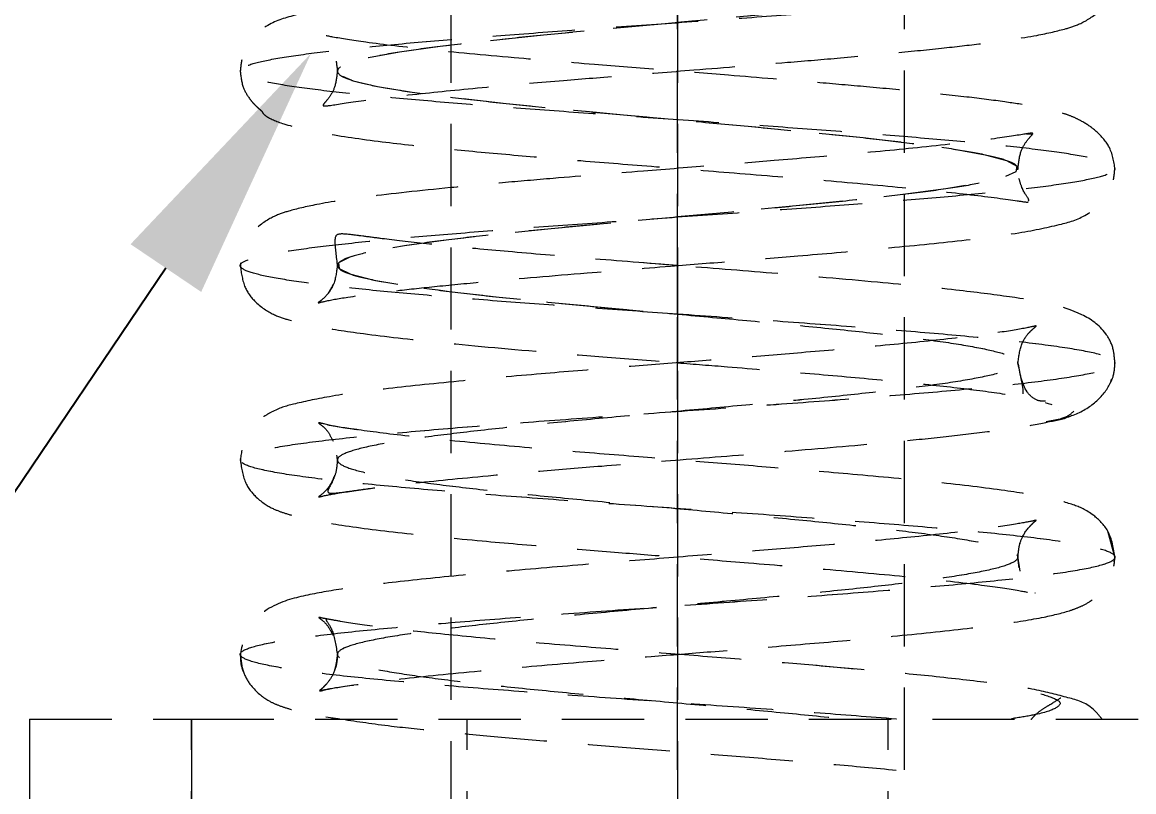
# Model space of a CAD drawing. Header units: millimetres. Extents: x 15 to 1184, y 5 to 836.
# Drawn here: x 273.98 to 291.13, y 559.81 to 571.68 of the extents above; entities that cross this region are included whole.
import ezdxf
from ezdxf import colors
from ezdxf.entities.mleader import LeaderData, LeaderLine
from ezdxf.math import Vec2, Vec3

# ---------------------------------------------------------------- set-up
doc = ezdxf.new("R2010")
doc.units = ezdxf.units.MM
doc.linetypes.add('HIDDEN', pattern=[1.905, 1.27, -0.635])

msp = doc.modelspace()

# ---------------------------------------------------------------- linework, layer by layer
at = {"color": 7, "linetype": 'HIDDEN', "lineweight": 18}
for p, q in [((280.592, 596.783), (280.592, 537.283)), ((284.092, 596.783), (284.092, 537.283)), ((284.092, 596.783), (284.092, 537.283)), ((284.092, 596.783), (284.092, 537.283)), ((284.092, 537.283), (284.092, 596.783)), ((287.592, 537.283), (287.592, 596.783)), ((289.554, 569.957), (289.477, 569.955)), ((283.918, 567.94), (283.565, 567.969)), ((284.092, 567.927), (283.614, 567.965)), ((284.092, 567.177), (284.092, 567.177)), ((289.967, 565.687), (289.97, 565.684)), ((290.841, 563.412), (290.729, 563.828)), ((290.828, 563.353), (290.841, 563.441)), ((289.377, 563.211), (289.342, 563.44)), ((289.615, 562.868), (289.608, 562.875)), ((286.826, 561.699), (286.223, 561.753)), ((274.092, 560.927), (274.092, 550.927)), ((274.092, 560.927), (276.592, 560.927)), ((276.592, 560.927), (276.592, 550.927)), ((276.592, 560.927), (276.592, 550.927)), ((276.592, 560.927), (276.592, 550.927)), ((276.592, 560.927), (296.592, 560.927)), ((276.592, 550.927), (276.592, 560.927)), ((278.663, 560.96), (278.915, 560.925)), ((280.842, 550.927), (280.842, 560.927)), ((287.342, 550.927), (287.342, 560.927))]:
    msp.add_line(p, q, dxfattribs=at)
at = {"color": 7, "linetype": 'HIDDEN', "lineweight": 18, "flags": 128}
msp.add_lwpolyline([(289.252, 578.339), (288.99, 578.251), (288.561, 578.163), (287.982, 578.075), (287.27, 577.987), (286.452, 577.899), (285.554, 577.811), (284.606, 577.724), (283.641, 577.636), (282.691, 577.548), (281.789, 577.46), (280.964, 577.372), (280.245, 577.284), (279.656, 577.196), (279.217, 577.108), (278.943, 577.02), (278.842, 576.933), (278.919, 576.845), (279.171, 576.757), (279.589, 576.669), (280.159, 576.581), (280.862, 576.493), (281.674, 576.405), (282.568, 576.317), (283.513, 576.229), (284.478, 576.142), (285.43, 576.054), (286.336, 575.966), (287.167, 575.878), (287.894, 575.79), (288.492, 575.702), (288.942, 575.614), (289.228, 575.526), (289.34, 575.438), (289.275, 575.351), (289.034, 575.263), (288.628, 575.175), (288.067, 575.087), (287.372, 574.999), (286.566, 574.911), (285.677, 574.823), (284.734, 574.735), (283.77, 574.647), (282.816, 574.559), (281.905, 574.472), (281.069, 574.384), (280.334, 574.296), (279.727, 574.208), (279.266, 574.12), (278.969, 574.032), (278.845, 573.944), (278.899, 573.856), (279.127, 573.768), (279.524, 573.681), (280.075, 573.593), (280.761, 573.505), (281.56, 573.417), (282.445, 573.329), (283.385, 573.241), (284.349, 573.153), (285.305, 573.065), (286.219, 572.977), (287.062, 572.89), (287.804, 572.802), (288.421, 572.714), (288.891, 572.626), (289.199, 572.538), (289.335, 572.45), (289.294, 572.362), (289.077, 572.274), (288.691, 572.186), (288.15, 572.099), (287.472, 572.011), (286.679, 571.923), (285.8, 571.835), (284.862, 571.747), (283.898, 571.659), (282.941, 571.571), (282.023, 571.483), (281.175, 571.395), (280.425, 571.308), (279.8, 571.22), (279.319, 571.132), (278.999, 571.044), (278.852, 570.956), (278.881, 570.868), (279.087, 570.78), (279.462, 570.692), (279.993, 570.604), (280.663, 570.517), (281.448, 570.429), (282.323, 570.341), (283.258, 570.253), (284.22, 570.165), (285.179, 570.077), (286.101, 569.989), (286.955, 569.901), (287.712, 569.813), (288.346, 569.726), (288.837, 569.638), (289.168, 569.55), (289.327, 569.462), (289.31, 569.374), (289.115, 569.286), (288.752, 569.198), (288.23, 569.11), (287.569, 569.022), (286.791, 568.934), (285.921, 568.847), (284.989, 568.759), (284.027, 568.671), (283.068, 568.583), (282.142, 568.495), (281.283, 568.407), (280.519, 568.319), (279.875, 568.231), (279.374, 568.143), (279.032, 568.056), (278.861, 567.968), (278.867, 567.88), (279.05, 567.792), (279.402, 567.704), (279.914, 567.616), (280.566, 567.528), (281.338, 567.44), (282.202, 567.352), (283.131, 567.265), (284.092, 567.177), (284.092, 567.177)], dxfattribs=at)
at = {"color": 7, "linetype": 'HIDDEN', "lineweight": 18}
for points, knots in [([(284.092, 567.177), (283.677, 567.206), (282.849, 567.265), (281.649, 567.352), (280.531, 567.44), (279.533, 567.528), (278.69, 567.616), (278.028, 567.704), (277.573, 567.792), (277.336, 567.88), (277.329, 567.968), (277.549, 568.056), (277.992, 568.143), (278.639, 568.231), (279.472, 568.319), (280.46, 568.407), (281.571, 568.495), (282.767, 568.583), (284.008, 568.671), (285.252, 568.759), (286.457, 568.847), (287.582, 568.934), (288.588, 569.022), (289.443, 569.11), (290.117, 569.198), (290.587, 569.286), (290.838, 569.374), (290.861, 569.462), (290.656, 569.55), (290.228, 569.638), (289.593, 569.726), (288.772, 569.813), (287.794, 569.901), (286.689, 569.989), (285.498, 570.077), (284.258, 570.165), (283.013, 570.253), (281.805, 570.341), (280.673, 570.429), (279.658, 570.517), (278.792, 570.604), (278.106, 570.692), (277.62, 570.78), (277.355, 570.868), (277.316, 570.956), (277.507, 571.044), (277.92, 571.132), (278.542, 571.22), (279.351, 571.308), (280.321, 571.395), (281.417, 571.483), (282.604, 571.571), (283.842, 571.659), (285.088, 571.747), (286.3, 571.835), (287.438, 571.923), (288.462, 572.011), (289.339, 572.099), (290.038, 572.186), (290.537, 572.274), (290.817, 572.362), (290.872, 572.45), (290.696, 572.538), (290.298, 572.626), (289.689, 572.714), (288.892, 572.802), (287.932, 572.89), (286.843, 572.977), (285.66, 573.065), (284.425, 573.153), (283.178, 573.241), (281.962, 573.329), (280.819, 573.417), (279.785, 573.505), (278.898, 573.593), (278.185, 573.681), (277.673, 573.768), (277.377, 573.856), (277.308, 573.944), (277.469, 574.032), (277.853, 574.12), (278.448, 574.208), (279.233, 574.296), (280.183, 574.384), (281.265, 574.472), (282.442, 574.559), (283.675, 574.647), (284.923, 574.735), (286.142, 574.823), (287.291, 574.911), (288.334, 574.999), (289.231, 575.087), (289.957, 575.175), (290.482, 575.263), (290.794, 575.351), (290.877, 575.438), (290.733, 575.526), (290.363, 575.614), (289.782, 575.702), (289.008, 575.79), (288.068, 575.878), (286.994, 575.966), (285.822, 576.054), (284.591, 576.142), (283.344, 576.229), (282.121, 576.317), (280.966, 576.405), (279.915, 576.493), (279.007, 576.581), (278.269, 576.669), (277.729, 576.757), (277.403, 576.845), (277.305, 576.933), (277.434, 577.02), (277.789, 577.108), (278.356, 577.196), (279.119, 577.284), (280.048, 577.372), (281.115, 577.46), (282.281, 577.548), (283.509, 577.636), (284.757, 577.724), (285.982, 577.811), (287.144, 577.899), (288.202, 577.987), (289.121, 578.075), (289.871, 578.163), (290.422, 578.251), (290.775, 578.339), (290.819, 578.397), (290.841, 578.427)], [0, 0, 0, 0, 0.007813, 0.015625, 0.023438, 0.03125, 0.039063, 0.046875, 0.054688, 0.0625, 0.070313, 0.078125, 0.085938, 0.09375, 0.101563, 0.109375, 0.117188, 0.125, 0.132813, 0.140626, 0.148438, 0.156251, 0.164063, 0.171876, 0.179687, 0.187501, 0.195312, 0.203125, 0.210937, 0.21875, 0.226562, 0.234375, 0.242187, 0.25, 0.257812, 0.265625, 0.273438, 0.28125, 0.289063, 0.296875, 0.304688, 0.3125, 0.320313, 0.328125, 0.335938, 0.34375, 0.351563, 0.359375, 0.367188, 0.375, 0.382813, 0.390625, 0.398438, 0.40625, 0.414063, 0.421875, 0.429688, 0.4375, 0.445313, 0.453125, 0.460938, 0.46875, 0.476563, 0.484375, 0.492188, 0.5, 0.507812, 0.515625, 0.523437, 0.53125, 0.539062, 0.546875, 0.554687, 0.5625, 0.570312, 0.578125, 0.585937, 0.59375, 0.601562, 0.609375, 0.617187, 0.625, 0.632812, 0.640625, 0.648437, 0.65625, 0.664062, 0.671875, 0.679687, 0.6875, 0.695312, 0.703125, 0.710937, 0.71875, 0.726562, 0.734375, 0.742188, 0.75, 0.757813, 0.765625, 0.773438, 0.78125, 0.789063, 0.796875, 0.804688, 0.812499, 0.820313, 0.828124, 0.835937, 0.843749, 0.851562, 0.859374, 0.867187, 0.875, 0.882812, 0.890625, 0.898437, 0.90625, 0.914062, 0.921875, 0.929687, 0.9375, 0.945312, 0.953125, 0.960937, 0.96875, 0.976562, 0.984375, 0.992187, 1, 1, 1, 1]), ([(289.342, 578.427), (289.324, 578.397), (289.29, 578.339), (289.015, 578.251), (288.587, 578.163), (288.004, 578.075), (287.288, 577.987), (286.466, 577.899), (285.562, 577.811), (284.609, 577.724), (283.639, 577.636), (282.683, 577.548), (281.776, 577.46), (280.946, 577.372), (280.224, 577.284), (279.631, 577.196), (279.19, 577.108), (278.913, 577.02), (278.813, 576.933), (278.89, 576.845), (279.143, 576.757), (279.563, 576.669), (280.137, 576.581), (280.843, 576.493), (281.66, 576.405), (282.559, 576.317), (283.51, 576.229), (284.48, 576.142), (285.437, 576.054), (286.349, 575.966), (287.185, 575.878), (287.915, 575.79), (288.517, 575.702), (288.969, 575.614), (289.257, 575.526), (289.369, 575.438), (289.305, 575.351), (289.062, 575.263), (288.653, 575.175), (288.089, 575.087), (287.391, 574.999), (286.58, 574.911), (285.686, 574.823), (284.738, 574.735), (283.768, 574.647), (282.809, 574.559), (281.893, 574.472), (281.052, 574.384), (280.313, 574.296), (279.702, 574.208), (279.239, 574.12), (278.94, 574.032), (278.816, 573.944), (278.869, 573.856), (279.099, 573.768), (279.498, 573.681), (280.052, 573.593), (280.742, 573.505), (281.546, 573.417), (282.435, 573.329), (283.381, 573.241), (284.351, 573.153), (285.311, 573.065), (286.231, 572.977), (287.078, 572.89), (287.825, 572.802), (288.445, 572.714), (288.919, 572.626), (289.228, 572.538), (289.365, 572.45), (289.323, 572.362), (289.105, 572.274), (288.717, 572.186), (288.173, 572.099), (287.491, 572.011), (286.694, 571.923), (285.809, 571.835), (284.866, 571.747), (283.897, 571.659), (282.935, 571.571), (282.012, 571.483), (281.159, 571.395), (280.404, 571.308), (279.775, 571.22), (279.291, 571.132), (278.971, 571.044), (278.822, 570.956), (278.852, 570.868), (279.058, 570.78), (279.436, 570.692), (279.969, 570.604), (280.643, 570.517), (281.433, 570.429), (282.313, 570.341), (283.253, 570.253), (284.221, 570.165), (285.185, 570.077), (286.112, 569.989), (286.971, 569.901), (287.732, 569.813), (288.371, 569.726), (288.864, 569.638), (289.197, 569.55), (289.357, 569.462), (289.339, 569.374), (289.144, 569.286), (288.778, 569.198), (288.254, 569.11), (287.589, 569.022), (286.806, 568.934), (285.931, 568.847), (284.994, 568.759), (284.027, 568.671), (283.062, 568.583), (282.131, 568.495), (281.267, 568.407), (280.499, 568.319), (279.851, 568.231), (279.347, 568.143), (279.003, 568.056), (278.832, 567.968), (278.837, 567.88), (279.021, 567.792), (279.376, 567.704), (279.89, 567.616), (280.546, 567.528), (281.322, 567.44), (282.191, 567.352), (283.125, 567.265), (283.77, 567.206), (284.092, 567.177)], [0, 0, 0, 0, 0.007813, 0.015625, 0.023438, 0.03125, 0.039063, 0.046875, 0.054688, 0.0625, 0.070313, 0.078125, 0.085938, 0.09375, 0.101563, 0.109375, 0.117188, 0.125, 0.132813, 0.140626, 0.148438, 0.156251, 0.164063, 0.171876, 0.179687, 0.187501, 0.195312, 0.203125, 0.210937, 0.21875, 0.226562, 0.234375, 0.242187, 0.25, 0.257812, 0.265625, 0.273438, 0.28125, 0.289063, 0.296875, 0.304688, 0.3125, 0.320313, 0.328125, 0.335938, 0.34375, 0.351563, 0.359375, 0.367188, 0.375, 0.382813, 0.390625, 0.398438, 0.40625, 0.414063, 0.421875, 0.429688, 0.4375, 0.445313, 0.453125, 0.460938, 0.46875, 0.476563, 0.484375, 0.492188, 0.5, 0.507812, 0.515625, 0.523437, 0.53125, 0.539062, 0.546875, 0.554687, 0.5625, 0.570312, 0.578125, 0.585937, 0.59375, 0.601562, 0.609375, 0.617187, 0.625, 0.632812, 0.640625, 0.648437, 0.65625, 0.664062, 0.671875, 0.679687, 0.6875, 0.695312, 0.703125, 0.710937, 0.71875, 0.726562, 0.734375, 0.742188, 0.75, 0.757813, 0.765625, 0.773438, 0.78125, 0.789063, 0.796875, 0.804688, 0.812499, 0.820313, 0.828124, 0.835937, 0.843749, 0.851562, 0.859374, 0.867187, 0.875, 0.882812, 0.890625, 0.898437, 0.90625, 0.914062, 0.921875, 0.929687, 0.9375, 0.945312, 0.953125, 0.960937, 0.96875, 0.976562, 0.984375, 0.992187, 1, 1, 1, 1]), ([(284.092, 567.177), (283.677, 567.206), (282.849, 567.265), (281.649, 567.352), (280.531, 567.44), (279.533, 567.528), (278.69, 567.616), (278.028, 567.704), (277.573, 567.792), (277.336, 567.88), (277.329, 567.968), (277.549, 568.056), (277.992, 568.143), (278.639, 568.231), (279.472, 568.319), (280.46, 568.407), (281.571, 568.495), (282.767, 568.583), (284.008, 568.671), (285.252, 568.759), (286.457, 568.847), (287.582, 568.934), (288.588, 569.022), (289.443, 569.11), (290.117, 569.198), (290.587, 569.286), (290.838, 569.374), (290.861, 569.462), (290.656, 569.55), (290.228, 569.638), (289.593, 569.726), (288.772, 569.813), (287.794, 569.901), (286.689, 569.989), (285.498, 570.077), (284.258, 570.165), (283.013, 570.253), (281.805, 570.341), (280.673, 570.429), (279.658, 570.517), (278.792, 570.604), (278.106, 570.692), (277.62, 570.78), (277.355, 570.868), (277.316, 570.956), (277.507, 571.044), (277.92, 571.132), (278.542, 571.22), (279.351, 571.308), (280.321, 571.395), (281.417, 571.483), (282.604, 571.571), (283.842, 571.659), (285.088, 571.747), (286.3, 571.835), (287.438, 571.923), (288.462, 572.011), (289.339, 572.099), (290.038, 572.186), (290.537, 572.274), (290.817, 572.362), (290.872, 572.45), (290.696, 572.538), (290.298, 572.626), (289.689, 572.714), (288.892, 572.802), (287.932, 572.89), (286.843, 572.977), (285.66, 573.065), (284.425, 573.153), (283.178, 573.241), (281.962, 573.329), (280.819, 573.417), (279.785, 573.505), (278.898, 573.593), (278.185, 573.681), (277.673, 573.768), (277.377, 573.856), (277.308, 573.944), (277.469, 574.032), (277.853, 574.12), (278.448, 574.208), (279.233, 574.296), (280.183, 574.384), (281.265, 574.472), (282.442, 574.559), (283.675, 574.647), (284.923, 574.735), (286.142, 574.823), (287.291, 574.911), (288.334, 574.999), (289.231, 575.087), (289.957, 575.175), (290.482, 575.263), (290.794, 575.351), (290.877, 575.438), (290.733, 575.526), (290.363, 575.614), (289.782, 575.702), (289.008, 575.79), (288.068, 575.878), (286.994, 575.966), (285.822, 576.054), (284.591, 576.142), (283.344, 576.229), (282.121, 576.317), (280.966, 576.405), (279.915, 576.493), (279.007, 576.581), (278.269, 576.669), (277.729, 576.757), (277.403, 576.845), (277.305, 576.933), (277.434, 577.02), (277.789, 577.108), (278.356, 577.196), (279.119, 577.284), (280.048, 577.372), (281.115, 577.46), (282.281, 577.548), (283.509, 577.636), (284.757, 577.724), (285.982, 577.811), (287.144, 577.899), (288.202, 577.987), (289.12, 578.075), (289.875, 578.163), (290.41, 578.251), (290.695, 578.312), (290.734, 578.344), (290.737, 578.346)], [0, 0, 0, 0, 0.00787, 0.015738, 0.023607, 0.031476, 0.039345, 0.047214, 0.055083, 0.062952, 0.070821, 0.07869, 0.086559, 0.094428, 0.102297, 0.110166, 0.118035, 0.125904, 0.133773, 0.141642, 0.14951, 0.15738, 0.165248, 0.173118, 0.180986, 0.188856, 0.196724, 0.204594, 0.212462, 0.220331, 0.2282, 0.236069, 0.243938, 0.251807, 0.259676, 0.267545, 0.275414, 0.283283, 0.291152, 0.299021, 0.30689, 0.314759, 0.322628, 0.330497, 0.338366, 0.346234, 0.354104, 0.361972, 0.369842, 0.37771, 0.38558, 0.393448, 0.401318, 0.409186, 0.417055, 0.424924, 0.432793, 0.440662, 0.448531, 0.4564, 0.464269, 0.472138, 0.480007, 0.487876, 0.495745, 0.503614, 0.511483, 0.519352, 0.527221, 0.53509, 0.542958, 0.550828, 0.558696, 0.566566, 0.574434, 0.582304, 0.590172, 0.598041, 0.60591, 0.613779, 0.621648, 0.629517, 0.637386, 0.645255, 0.653124, 0.660993, 0.668862, 0.676731, 0.6846, 0.692469, 0.700338, 0.708207, 0.716076, 0.723944, 0.731814, 0.739682, 0.747552, 0.75542, 0.76329, 0.771158, 0.779028, 0.786896, 0.794765, 0.802634, 0.810503, 0.818372, 0.826241, 0.83411, 0.841979, 0.849848, 0.857717, 0.865586, 0.873455, 0.881323, 0.889193, 0.897062, 0.904931, 0.9128, 0.920668, 0.928538, 0.936406, 0.944276, 0.952144, 0.960014, 0.967882, 0.975751, 0.98362, 0.991489, 0.999358, 1, 1, 1, 1]), ([(289.342, 572.413), (289.354, 572.517), (289.378, 572.709), (289.508, 572.895), (289.611, 572.981), (289.657, 573.011), (289.52, 572.968), (289.141, 572.904), (288.463, 572.814), (287.639, 572.728), (286.867, 572.655), (286.054, 572.585), (285.079, 572.505), (284.033, 572.422), (282.929, 572.334), (281.898, 572.249), (280.795, 572.152), (279.69, 572.039), (278.788, 571.928), (278.106, 571.777), (277.77, 571.666), (277.499, 571.423), (277.364, 571.168), (277.35, 570.999), (277.342, 570.912)], [0, 0, 0, 0, 0.022385, 0.04171, 0.058309, 0.072518, 0.108538, 0.164716, 0.241474, 0.287772, 0.337619, 0.383733, 0.425243, 0.494134, 0.544695, 0.596138, 0.658484, 0.73189, 0.809496, 0.878296, 0.938648, 0.96757, 0.983216, 1, 1, 1, 1]), ([(278.842, 570.94), (278.833, 570.854), (278.816, 570.689), (278.719, 570.521), (278.64, 570.432), (278.598, 570.384), (278.692, 570.39), (279.21, 570.475), (280.127, 570.585), (281.209, 570.689), (282.259, 570.779), (283.293, 570.863), (284.463, 570.956), (285.606, 571.048), (286.642, 571.135), (287.46, 571.21), (288.197, 571.284), (288.959, 571.373), (289.599, 571.464), (290.059, 571.573), (290.302, 571.648), (290.6, 571.828), (290.803, 572.117), (290.828, 572.328), (290.842, 572.441)], [0, 0, 0, 0, 0.016145, 0.030705, 0.044399, 0.058046, 0.118149, 0.187759, 0.264635, 0.333956, 0.392592, 0.44085, 0.497694, 0.57293, 0.617625, 0.666995, 0.715467, 0.75921, 0.832373, 0.88643, 0.92142, 0.954919, 0.975913, 1, 1, 1, 1]), ([(290.841, 569.412), (290.823, 569.533), (290.792, 569.746), (290.572, 569.994), (290.371, 570.134), (290.191, 570.224), (290.024, 570.284), (289.829, 570.334), (289.536, 570.393), (289.12, 570.458), (288.543, 570.532), (287.83, 570.608), (287.042, 570.683), (286.074, 570.767), (285.001, 570.854), (283.837, 570.947), (282.709, 571.037), (281.461, 571.141), (280.229, 571.257), (279.297, 571.366), (278.78, 571.449), (278.565, 571.495), (278.531, 571.509), (278.624, 571.442), (278.718, 571.338), (278.818, 571.161), (278.834, 570.998), (278.842, 570.914)], [0, 0, 0, 0, 0.042462, 0.074482, 0.096218, 0.108098, 0.121894, 0.143617, 0.173549, 0.211663, 0.257946, 0.309833, 0.357793, 0.400977, 0.473049, 0.526628, 0.580522, 0.648555, 0.730332, 0.80762, 0.867233, 0.909379, 0.937011, 0.950892, 0.965841, 0.982122, 1, 1, 1, 1]), ([(277.342, 570.942), (277.35, 570.854), (277.364, 570.702), (277.461, 570.531), (277.54, 570.436), (277.59, 570.385), (277.632, 570.347), (277.678, 570.308), (277.68, 570.296), (277.7, 570.268), (277.769, 570.208), (278.009, 570.102), (278.599, 569.967), (279.466, 569.841), (280.454, 569.734), (281.474, 569.64), (282.546, 569.55), (283.719, 569.456), (285.004, 569.354), (286.339, 569.245), (287.616, 569.129), (288.681, 569.016), (289.281, 568.937), (289.532, 568.895), (289.525, 568.931), (289.426, 569.071), (289.353, 569.261), (289.345, 569.381), (289.342, 569.44)], [0, 0, 0, 0, 0.014887, 0.025824, 0.029988, 0.033465, 0.036525, 0.039548, 0.047887, 0.058174, 0.077257, 0.1336, 0.206049, 0.276685, 0.340487, 0.39787, 0.452348, 0.511596, 0.57592, 0.645256, 0.718888, 0.795659, 0.874894, 0.9135, 0.946477, 0.97461, 0.987505, 1, 1, 1, 1]), ([(289.342, 569.413), (289.352, 569.508), (289.371, 569.681), (289.475, 569.853), (289.557, 569.94), (289.591, 569.981), (289.461, 569.957), (288.916, 569.871), (287.939, 569.756), (286.774, 569.647), (285.664, 569.553), (284.606, 569.467), (283.45, 569.376), (282.344, 569.287), (281.354, 569.202), (280.345, 569.108), (279.334, 568.998), (278.557, 568.884), (278.115, 568.777), (277.877, 568.704), (277.583, 568.524), (277.38, 568.236), (277.355, 568.025), (277.342, 567.912)], [0, 0, 0, 0, 0.021225, 0.039129, 0.053951, 0.066217, 0.121092, 0.190604, 0.27202, 0.345296, 0.406246, 0.45514, 0.511251, 0.584528, 0.627777, 0.675386, 0.764118, 0.834888, 0.887474, 0.921908, 0.955163, 0.976034, 1, 1, 1, 1]), ([(278.842, 567.94), (278.829, 567.836), (278.806, 567.643), (278.675, 567.458), (278.57, 567.371), (278.523, 567.342), (278.653, 567.382), (279.011, 567.444), (279.65, 567.531), (280.425, 567.613), (281.364, 567.703), (282.571, 567.805), (283.871, 567.909), (284.972, 567.997), (286.036, 568.083), (287.207, 568.184), (288.394, 568.303), (289.339, 568.417), (290.004, 568.559), (290.351, 568.659), (290.656, 568.898), (290.813, 569.161), (290.831, 569.344), (290.841, 569.442)], [0, 0, 0, 0, 0.022277, 0.041498, 0.057998, 0.072123, 0.107502, 0.162025, 0.236072, 0.28061, 0.32852, 0.412934, 0.480113, 0.530272, 0.582814, 0.647863, 0.725585, 0.806824, 0.87406, 0.927378, 0.957747, 0.977344, 1, 1, 1, 1]), ([(289.504, 568.923), (289.509, 568.93), (289.522, 568.946), (289.42, 569.067), (289.374, 569.221), (289.359, 569.27)], [0, 0, 0, 0, 0.355976, 0.797598, 1, 1, 1, 1]), ([(284.092, 567.927), (283.633, 567.963), (282.753, 568.033), (281.558, 568.134), (280.571, 568.225), (279.803, 568.306), (279.173, 568.388), (278.825, 568.435), (278.787, 568.345), (278.823, 568.062), (278.842, 567.914)], [0, 0, 0, 0, 0.148982, 0.286, 0.411089, 0.524251, 0.627295, 0.739241, 0.863663, 1, 1, 1, 1]), ([(279.506, 568.346), (279.41, 568.358), (279.098, 568.397), (278.833, 568.435), (278.785, 568.346), (278.822, 568.062), (278.842, 567.914)], [0, 0, 0, 0, 0.1173464, 0.3824617, 0.677123, 1, 1, 1, 1]), ([(277.342, 567.942), (277.356, 567.827), (277.382, 567.612), (277.59, 567.323), (277.878, 567.152), (278.107, 567.082), (278.542, 566.977), (279.264, 566.868), (280.414, 566.737), (281.739, 566.617), (283.02, 566.512), (283.727, 566.456), (284.092, 566.427)], [0, 0, 0, 0, 0.048034, 0.089848, 0.15685, 0.225667, 0.323573, 0.45035, 0.605498, 0.788578, 0.890814, 1, 1, 1, 1]), ([(284.092, 567.177), (284.092, 567.275), (284.092, 567.471), (284.092, 567.721), (284.092, 567.886), (284.092, 567.947), (284.092, 567.886), (284.092, 567.721), (284.092, 567.471), (284.092, 567.275), (284.092, 567.177)], [0, 0, 0, 0, 0.1250017, 0.2500025, 0.3750017, 0.5, 0.6249983, 0.7499975, 0.8749983, 1, 1, 1, 1]), ([(290.841, 566.412), (290.833, 566.5), (290.815, 566.689), (290.643, 566.981), (290.19, 567.29), (289.437, 567.419), (288.369, 567.554), (287.14, 567.676), (285.659, 567.802), (284.582, 567.888), (284.092, 567.926)], [0, 0, 0, 0, 0.034019, 0.073957, 0.173836, 0.397502, 0.525389, 0.677409, 0.853446, 1, 1, 1, 1]), ([(278.78, 567.641), (278.745, 567.576), (278.678, 567.454), (278.568, 567.371), (278.554, 567.36), (278.547, 567.355)], [0, 0, 0, 0, 0.382028, 0.721215, 1, 1, 1, 1]), ([(287.466, 560.927), (287.054, 560.959), (286.23, 561.024), (284.867, 561.122), (283.481, 561.22), (282.119, 561.317), (280.838, 561.415), (279.695, 561.513), (278.733, 561.61), (277.996, 561.708), (277.511, 561.806), (277.304, 561.903), (277.376, 562.001), (277.731, 562.099), (278.349, 562.196), (279.208, 562.294), (280.269, 562.392), (281.491, 562.489), (282.82, 562.587), (284.203, 562.685), (285.581, 562.782), (286.897, 562.88), (288.096, 562.977), (289.128, 563.075), (289.95, 563.173), (290.528, 563.27), (290.837, 563.368), (290.866, 563.466), (290.611, 563.563), (290.087, 563.661), (289.31, 563.759), (288.318, 563.856), (287.147, 563.954), (285.851, 564.052), (284.481, 564.149), (283.094, 564.247), (281.75, 564.345), (280.502, 564.442), (279.405, 564.54), (278.502, 564.638), (277.834, 564.735), (277.425, 564.833), (277.295, 564.931), (277.448, 565.028), (277.878, 565.126), (278.567, 565.224), (279.486, 565.321), (280.597, 565.419), (281.854, 565.517), (283.205, 565.614), (284.592, 565.712), (285.958, 565.809), (287.247, 565.907), (288.403, 566.005), (289.381, 566.102), (290.137, 566.2), (290.643, 566.298), (290.873, 566.395), (290.824, 566.493), (290.49, 566.591), (289.894, 566.688), (289.052, 566.786), (288.006, 566.884), (286.795, 566.981), (285.472, 567.079), (284.552, 567.144), (284.092, 567.177)], [0, 0, 0, 0, 0.015623, 0.031249, 0.046874, 0.062499, 0.078124, 0.093749, 0.109374, 0.124999, 0.140625, 0.156249, 0.171875, 0.187499, 0.203125, 0.218749, 0.234375, 0.249999, 0.265625, 0.281249, 0.296875, 0.312499, 0.328125, 0.343749, 0.359375, 0.374999, 0.390625, 0.406249, 0.421875, 0.437499, 0.453125, 0.46875, 0.484375, 0.5, 0.515625, 0.53125, 0.546875, 0.562501, 0.578125, 0.593751, 0.609375, 0.625001, 0.640625, 0.656251, 0.671875, 0.687501, 0.703125, 0.718751, 0.734375, 0.750001, 0.765625, 0.781251, 0.796875, 0.812501, 0.828125, 0.843751, 0.859375, 0.875001, 0.890626, 0.906251, 0.921876, 0.937501, 0.953126, 0.968751, 0.984377, 1, 1, 1, 1]), ([(287.467, 560.927), (287.054, 560.959), (286.23, 561.024), (284.867, 561.122), (283.481, 561.22), (282.119, 561.317), (280.838, 561.415), (279.695, 561.513), (278.733, 561.61), (277.997, 561.708), (277.512, 561.806), (277.303, 561.903), (277.378, 562.001), (277.729, 562.099), (278.35, 562.196), (279.207, 562.294), (280.27, 562.392), (281.491, 562.489), (282.82, 562.587), (284.203, 562.684), (285.581, 562.782), (286.896, 562.88), (288.096, 562.977), (289.127, 563.075), (289.95, 563.173), (290.528, 563.27), (290.836, 563.368), (290.867, 563.466), (290.61, 563.563), (290.087, 563.661), (289.309, 563.759), (288.317, 563.856), (287.148, 563.954), (285.851, 564.052), (284.481, 564.149), (283.095, 564.247), (281.749, 564.345), (280.503, 564.442), (279.405, 564.54), (278.503, 564.638), (277.834, 564.735), (277.424, 564.833), (277.296, 564.931), (277.447, 565.028), (277.879, 565.126), (278.567, 565.224), (279.486, 565.321), (280.598, 565.419), (281.854, 565.517), (283.205, 565.614), (284.592, 565.712), (285.958, 565.81), (287.247, 565.907), (288.404, 566.005), (289.38, 566.102), (290.139, 566.2), (290.641, 566.298), (290.875, 566.395), (290.822, 566.493), (290.491, 566.591), (289.893, 566.688), (289.052, 566.786), (288.006, 566.884), (286.794, 566.981), (285.472, 567.079), (284.552, 567.144), (284.092, 567.177)], [0, 0, 0, 0, 0.015623, 0.031251, 0.046873, 0.0625, 0.078124, 0.093749, 0.109375, 0.124998, 0.140626, 0.156248, 0.171876, 0.187499, 0.203125, 0.218751, 0.234374, 0.250001, 0.265623, 0.281251, 0.296874, 0.3125, 0.328126, 0.343749, 0.359377, 0.374999, 0.390626, 0.40625, 0.421875, 0.437501, 0.453125, 0.468752, 0.484374, 0.500002, 0.515625, 0.531251, 0.546876, 0.5625, 0.578127, 0.593749, 0.609377, 0.625, 0.640626, 0.656252, 0.671875, 0.687503, 0.703125, 0.718752, 0.734376, 0.750002, 0.765627, 0.781251, 0.796878, 0.8125, 0.828128, 0.843751, 0.859377, 0.875002, 0.890626, 0.906253, 0.921875, 0.937503, 0.953126, 0.968753, 0.984378, 1, 1, 1, 1]), ([(284.092, 567.177), (284.45, 567.144), (285.165, 567.079), (286.194, 566.981), (287.136, 566.884), (287.95, 566.786), (288.604, 566.688), (289.068, 566.591), (289.328, 566.493), (289.366, 566.395), (289.187, 566.298), (288.794, 566.2), (288.206, 566.102), (287.445, 566.005), (286.546, 565.907), (285.543, 565.809), (284.481, 565.712), (283.402, 565.614), (282.352, 565.517), (281.374, 565.419), (280.51, 565.321), (279.795, 565.224), (279.259, 565.126), (278.924, 565.028), (278.806, 564.931), (278.906, 564.833), (279.225, 564.735), (279.744, 564.638), (280.447, 564.54), (281.3, 564.442), (282.27, 564.345), (283.316, 564.247), (284.394, 564.149), (285.46, 564.052), (286.468, 563.954), (287.378, 563.856), (288.15, 563.759), (288.754, 563.661), (289.162, 563.563), (289.361, 563.466), (289.338, 563.368), (289.098, 563.27), (288.648, 563.173), (288.009, 563.075), (287.206, 562.977), (286.273, 562.88), (285.25, 562.782), (284.178, 562.685), (283.103, 562.587), (282.069, 562.489), (281.119, 562.392), (280.293, 562.294), (279.625, 562.196), (279.144, 562.099), (278.868, 562.001), (278.812, 561.903), (278.974, 561.806), (279.351, 561.708), (279.924, 561.61), (280.672, 561.513), (281.561, 561.415), (282.557, 561.317), (283.617, 561.22), (284.695, 561.122), (285.755, 561.024), (286.396, 560.959), (286.716, 560.927)], [0, 0, 0, 0, 0.015623, 0.031249, 0.046874, 0.062499, 0.078124, 0.093749, 0.109374, 0.124999, 0.140625, 0.156249, 0.171875, 0.187499, 0.203125, 0.218749, 0.234375, 0.249999, 0.265625, 0.281249, 0.296875, 0.312499, 0.328125, 0.343749, 0.359375, 0.374999, 0.390625, 0.406249, 0.421875, 0.437499, 0.453125, 0.46875, 0.484375, 0.5, 0.515625, 0.53125, 0.546875, 0.562501, 0.578125, 0.593751, 0.609375, 0.625001, 0.640625, 0.656251, 0.671875, 0.687501, 0.703125, 0.718751, 0.734375, 0.750001, 0.765625, 0.781251, 0.796875, 0.812501, 0.828125, 0.843751, 0.859375, 0.875001, 0.890626, 0.906251, 0.921876, 0.937501, 0.953126, 0.968751, 0.984377, 1, 1, 1, 1]), ([(284.092, 567.177), (284.45, 567.144), (285.165, 567.079), (286.194, 566.981), (287.136, 566.884), (287.95, 566.786), (288.603, 566.688), (289.069, 566.591), (289.326, 566.493), (289.368, 566.395), (289.186, 566.298), (288.795, 566.2), (288.205, 566.102), (287.445, 566.005), (286.546, 565.907), (285.543, 565.81), (284.481, 565.712), (283.402, 565.614), (282.351, 565.517), (281.374, 565.419), (280.51, 565.321), (279.794, 565.224), (279.26, 565.126), (278.924, 565.028), (278.806, 564.931), (278.906, 564.833), (279.225, 564.735), (279.745, 564.638), (280.446, 564.54), (281.3, 564.442), (282.27, 564.345), (283.316, 564.247), (284.394, 564.149), (285.46, 564.052), (286.468, 563.954), (287.378, 563.856), (288.15, 563.759), (288.755, 563.661), (289.162, 563.563), (289.361, 563.466), (289.338, 563.368), (289.098, 563.27), (288.648, 563.173), (288.008, 563.075), (287.206, 562.977), (286.273, 562.88), (285.25, 562.782), (284.178, 562.684), (283.103, 562.587), (282.069, 562.489), (281.119, 562.392), (280.292, 562.294), (279.626, 562.196), (279.143, 562.099), (278.87, 562.001), (278.811, 561.903), (278.974, 561.806), (279.351, 561.708), (279.924, 561.61), (280.672, 561.513), (281.561, 561.415), (282.557, 561.317), (283.617, 561.22), (284.695, 561.122), (285.755, 561.024), (286.396, 560.959), (286.717, 560.927)], [0, 0, 0, 0, 0.015622, 0.031247, 0.046874, 0.062497, 0.078125, 0.093747, 0.109374, 0.124998, 0.140623, 0.156249, 0.171872, 0.1875, 0.203122, 0.218749, 0.234373, 0.249998, 0.265624, 0.281248, 0.296875, 0.312497, 0.328125, 0.343748, 0.359374, 0.375, 0.390623, 0.406251, 0.421873, 0.4375, 0.453124, 0.468749, 0.484375, 0.499998, 0.515626, 0.531248, 0.546875, 0.562499, 0.578125, 0.59375, 0.609374, 0.625001, 0.640623, 0.656251, 0.671874, 0.6875, 0.703126, 0.718749, 0.734377, 0.749999, 0.765626, 0.781249, 0.796875, 0.812501, 0.828124, 0.843752, 0.859374, 0.875002, 0.890625, 0.906251, 0.921876, 0.9375, 0.953127, 0.968749, 0.984377, 1, 1, 1, 1]), ([(284.092, 567.177), (284.092, 567.079), (284.092, 566.883), (284.092, 566.632), (284.092, 566.467), (284.092, 566.406), (284.092, 566.467), (284.092, 566.632), (284.092, 566.883), (284.092, 567.079), (284.092, 567.177)], [0, 0, 0, 0, 0.125004, 0.250006, 0.375004, 0.5, 0.624996, 0.749994, 0.874996, 1, 1, 1, 1]), ([(284.092, 567.177), (284.092, 567.079), (284.092, 566.883), (284.092, 566.632), (284.092, 566.467), (284.092, 566.406), (284.092, 566.467), (284.092, 566.632), (284.092, 566.883), (284.092, 567.079), (284.092, 567.177)], [0, 0, 0, 0, 0.125002, 0.250002, 0.375002, 0.5, 0.624998, 0.749998, 0.874998, 1, 1, 1, 1]), ([(289.342, 566.414), (289.355, 566.52), (289.38, 566.715), (289.511, 566.898), (289.613, 566.982), (289.645, 567.006), (289.476, 566.959), (289.011, 566.886), (288.184, 566.782), (287.147, 566.68), (286.06, 566.586), (285.034, 566.502), (284.038, 566.422), (282.997, 566.34), (281.849, 566.245), (280.642, 566.138), (279.552, 566.024), (278.731, 565.915), (278.157, 565.79), (277.925, 565.724), (277.699, 565.596), (277.539, 565.461), (277.381, 565.234), (277.356, 565.025), (277.343, 564.912)], [0, 0, 0, 0, 0.022941, 0.042161, 0.057943, 0.070672, 0.122529, 0.183962, 0.254665, 0.3237, 0.385301, 0.439322, 0.486701, 0.539092, 0.599757, 0.668809, 0.745613, 0.816489, 0.876538, 0.925915, 0.939089, 0.955566, 0.975827, 1, 1, 1, 1]), ([(289.517, 566.894), (289.553, 566.927), (289.61, 566.98), (289.618, 566.986), (289.621, 566.989)], [0, 0, 0, 0, 0.609396, 1, 1, 1, 1]), ([(284.091, 566.427), (284.348, 566.406), (285.018, 566.353), (286.071, 566.267), (287.188, 566.169), (288.168, 566.071), (288.965, 565.974), (289.567, 565.877), (289.768, 565.812), (289.868, 565.78)], [0, 0, 0, 0, 0.094434, 0.24635, 0.397888, 0.549005, 0.699742, 0.850057, 1, 1, 1, 1]), ([(289.421, 565.948), (289.424, 565.966), (289.432, 566.009), (289.376, 566.278), (289.341, 566.44)], [0, 0, 0, 0, 0.399149, 1, 1, 1, 1]), ([(289.768, 565.834), (289.724, 565.832), (289.637, 565.829), (289.42, 566.003), (289.373, 566.267), (289.341, 566.44)], [0, 0, 0, 0, 0.265912, 0.51927, 1, 1, 1, 1]), ([(289.776, 565.521), (289.922, 565.547), (290.219, 565.599), (290.564, 565.815), (290.799, 566.107), (290.827, 566.33), (290.841, 566.442)], [0, 0, 0, 0, 0.237286, 0.484886, 0.740397, 1, 1, 1, 1]), ([(290.766, 566.113), (290.78, 566.141), (290.831, 566.238), (290.837, 566.356), (290.841, 566.442)], [0, 0, 0, 0, 0.279036, 1, 1, 1, 1]), ([(278.842, 564.94), (278.837, 564.874), (278.825, 564.728), (278.728, 564.518), (278.662, 564.415), (278.772, 564.406), (279.076, 564.451), (279.531, 564.514), (280.199, 564.59), (281.026, 564.672), (282.02, 564.759), (282.986, 564.839), (284.205, 564.936), (285.645, 565.05), (286.906, 565.157), (287.892, 565.251), (288.611, 565.329), (289.246, 565.411), (289.757, 565.497), (290.117, 565.588), (290.175, 565.651), (290.205, 565.683)], [0, 0, 0, 0, 0.014189, 0.031062, 0.07615, 0.128916, 0.175557, 0.217295, 0.25828, 0.338114, 0.380325, 0.433618, 0.498466, 0.574939, 0.663101, 0.71174, 0.763359, 0.817974, 0.875614, 0.936275, 1, 1, 1, 1]), ([(279.153, 565.393), (279.127, 565.396), (278.878, 565.43), (278.651, 565.472), (278.521, 565.516), (278.601, 565.461), (278.695, 565.377), (278.749, 565.268), (278.774, 565.218)], [0, 0, 0, 0, 0.048044, 0.456218, 0.695367, 0.798734, 0.908878, 1, 1, 1, 1]), ([(289.783, 565.512), (289.908, 565.531), (290.041, 565.551), (290.162, 565.61), (290.169, 565.613)], [0, 0, 0, 0, 0.940309, 1, 1, 1, 1]), ([(290.841, 563.412), (290.819, 563.559), (290.778, 563.827), (290.46, 564.134), (290.17, 564.25), (289.786, 564.352), (289.122, 564.463), (288.149, 564.578), (286.942, 564.693), (285.727, 564.796), (284.58, 564.888), (283.437, 564.979), (282.228, 565.076), (280.978, 565.185), (279.858, 565.298), (279.06, 565.402), (278.705, 565.46), (278.576, 565.488), (278.629, 565.443), (278.786, 565.272), (278.823, 565.034), (278.842, 564.913)], [0, 0, 0, 0, 0.032138, 0.058315, 0.098431, 0.148185, 0.212998, 0.291903, 0.367573, 0.433875, 0.490927, 0.54667, 0.610192, 0.681371, 0.75886, 0.830396, 0.892754, 0.92056, 0.946957, 0.972989, 1, 1, 1, 1]), ([(277.342, 564.942), (277.358, 564.817), (277.387, 564.59), (277.612, 564.305), (277.857, 564.165), (278.026, 564.105), (278.353, 564.011), (278.914, 563.912), (279.85, 563.795), (280.99, 563.683), (282.118, 563.586), (283.142, 563.502), (284.152, 563.422), (285.265, 563.333), (286.531, 563.229), (287.787, 563.113), (288.773, 563.002), (289.361, 562.913), (289.573, 562.87), (289.642, 562.853), (289.6, 562.877), (289.458, 563.014), (289.36, 563.221), (289.348, 563.364), (289.342, 563.44)], [0, 0, 0, 0, 0.02662, 0.048382, 0.078762, 0.105028, 0.13419, 0.201201, 0.279346, 0.352943, 0.415677, 0.467678, 0.514518, 0.571611, 0.63972, 0.718657, 0.797579, 0.861036, 0.909034, 0.927374, 0.944916, 0.968788, 0.983445, 1, 1, 1, 1]), ([(278.798, 564.69), (278.779, 564.643), (278.723, 564.502), (278.579, 564.375), (278.536, 564.35), (278.607, 564.369), (278.811, 564.413), (279.189, 564.465), (279.389, 564.493)], [0, 0, 0, 0, 0.067423, 0.198286, 0.293267, 0.396658, 0.680968, 1, 1, 1, 1]), ([(289.342, 563.413), (289.348, 563.487), (289.359, 563.629), (289.456, 563.837), (289.597, 563.976), (289.641, 564.001), (289.567, 563.984), (289.341, 563.938), (288.756, 563.85), (287.87, 563.75), (286.81, 563.65), (285.717, 563.557), (284.59, 563.466), (283.392, 563.371), (282.102, 563.267), (280.837, 563.156), (279.743, 563.046), (278.888, 562.936), (278.31, 562.835), (277.832, 562.701), (277.423, 562.362), (277.37, 562.067), (277.343, 561.912)], [0, 0, 0, 0, 0.016298, 0.030952, 0.055675, 0.075178, 0.095075, 0.144501, 0.207081, 0.277811, 0.343487, 0.403292, 0.459152, 0.520275, 0.587763, 0.661586, 0.73409, 0.800794, 0.861814, 0.923711, 0.959752, 1, 1, 1, 1]), ([(289.342, 563.413), (289.348, 563.488), (289.359, 563.629), (289.455, 563.836), (289.595, 563.971), (289.612, 563.984), (289.619, 563.989)], [0, 0, 0, 0, 0.228305, 0.433498, 0.779314, 1, 1, 1, 1]), ([(278.842, 561.94), (278.832, 561.847), (278.814, 561.676), (278.706, 561.5), (278.613, 561.405), (278.531, 561.343), (278.66, 561.39), (279.08, 561.454), (279.984, 561.572), (281.204, 561.689), (282.478, 561.798), (283.609, 561.888), (284.64, 561.97), (285.69, 562.055), (286.858, 562.153), (288.052, 562.266), (289.043, 562.381), (289.726, 562.49), (290.098, 562.582), (290.294, 562.656), (290.472, 562.741), (290.685, 562.93), (290.818, 563.183), (290.833, 563.352), (290.841, 563.441)], [0, 0, 0, 0, 0.019321, 0.035715, 0.0494, 0.06067, 0.108386, 0.172292, 0.252618, 0.334965, 0.405556, 0.464136, 0.511655, 0.56438, 0.627763, 0.701979, 0.780028, 0.845117, 0.896504, 0.917037, 0.936897, 0.963957, 0.98085, 1, 1, 1, 1]), ([(278.727, 562.463), (278.689, 562.47), (278.594, 562.487), (278.538, 562.506), (278.576, 562.478), (278.679, 562.398), (278.743, 562.28), (278.777, 562.218)], [0, 0, 0, 0, 0.204011, 0.504383, 0.645442, 0.814264, 1, 1, 1, 1]), ([(290.637, 560.931), (290.601, 560.975), (290.443, 561.17), (290.141, 561.249), (289.633, 561.388), (288.949, 561.483), (288.069, 561.585), (287.085, 561.679), (286.075, 561.767), (285.018, 561.853), (283.874, 561.944), (282.633, 562.043), (281.392, 562.148), (280.297, 562.252), (279.451, 562.348), (278.95, 562.421), (278.673, 562.476), (278.652, 562.463), (278.779, 562.312), (278.82, 562.052), (278.842, 561.913)], [0, 0, 0, 0, 0.015852, 0.06992, 0.129914, 0.198025, 0.266835, 0.330272, 0.388458, 0.444291, 0.505703, 0.573163, 0.646543, 0.719108, 0.7861, 0.847435, 0.877372, 0.912603, 0.95343, 1, 1, 1, 1]), ([(277.342, 561.941), (277.345, 561.839), (277.347, 561.737), (277.392, 561.656), (277.392, 561.656)], [0, 0, 0, 0, 0.999404, 1, 1, 1, 1]), ([(277.342, 561.941), (277.352, 561.843), (277.371, 561.66), (277.524, 561.396), (277.762, 561.211), (277.929, 561.14), (278.189, 561.052), (278.46, 560.986), (278.792, 560.942), (278.859, 560.933)], [0, 0, 0, 0, 0.107534, 0.201059, 0.347181, 0.457427, 0.585191, 0.91638, 1, 1, 1, 1]), ([(278.842, 561.94), (278.838, 561.849), (278.833, 561.754), (278.798, 561.687), (278.797, 561.683)], [0, 0, 0, 0, 0.948424, 1, 1, 1, 1]), ([(278.673, 561.472), (278.661, 561.458), (278.627, 561.415), (278.556, 561.363), (278.673, 561.386), (278.84, 561.421), (279.087, 561.452), (279.091, 561.453)], [0, 0, 0, 0, 0.041365, 0.128072, 0.502105, 0.991719, 1, 1, 1, 1]), ([(289.694, 561.319), (289.809, 561.282), (290.038, 561.209), (289.968, 561.099), (289.711, 561.007), (289.363, 560.951), (289.245, 560.933)], [0, 0, 0, 0, 0.28434, 0.569007, 0.853865, 1, 1, 1, 1]), ([(289.544, 560.919), (289.565, 560.943), (289.633, 561.018), (289.744, 561.094), (289.924, 561.205), (289.971, 561.235), (290.006, 561.257)], [0, 0, 0, 0, 0.077405, 0.240419, 0.444472, 1, 1, 1, 1]), ([(278.915, 560.925), (279.154, 560.89), (279.58, 560.826), (280.405, 560.741), (281.253, 560.66), (282.21, 560.578), (283.241, 560.494), (284.322, 560.409), (285.415, 560.321), (286.494, 560.231), (287.14, 560.171), (287.466, 560.14)], [0, 0, 0, 0, 0.1266881, 0.2255028, 0.3283691, 0.4338271, 0.5418836, 0.6525093, 0.7657524, 0.881566, 1, 1, 1, 1])]:
    msp.add_open_spline(points, degree=3, knots=knots, dxfattribs=at)

# ---------------------------------------------------------------- leaders
ml = msp.add_multileader_mtext('Standard')
ml.set_content('7', color=256)
ml.set_leader_properties()
ml.build(insert=Vec2(0, 0))
ml.multileader.update_dxf_attribs({"text_right_attachment_type": 6})
ctx = ml.context
ctx.base_point, ctx.plane_origin = Vec3(218.884, 507.601), Vec3(278.435, 571.202)
ctx.right_attachment, ctx.text_align_type = 6, 2
notes = []
notes.append((ctx, [(0, (1, 1, 0), (233.551, 504.801), (-1, 0), 8, [(0, [(278.435, 571.202)], 0, [])])]))
ctx.mtext.insert, ctx.mtext.alignment, ctx.mtext.flow_direction = Vec3(223.551, 509.601), 3, 5
for ctx, leaders in notes:
    for number, flags, end, landing, length, lines in leaders:
        leader = LeaderData()
        leader.index, (leader.has_last_leader_line, leader.has_dogleg_vector, leader.attachment_direction) = number, flags
        leader.last_leader_point, leader.dogleg_vector, leader.dogleg_length = Vec3(end), Vec3(landing), length
        for number, points, colour, breaks in lines:
            line = LeaderLine()
            line.index, line.vertices, line.color, line.breaks = number, Vec3.list(points), colors.encode_raw_color(colour), breaks
            leader.lines.append(line)
        ctx.leaders.append(leader)

doc.saveas('drawing.dxf')
